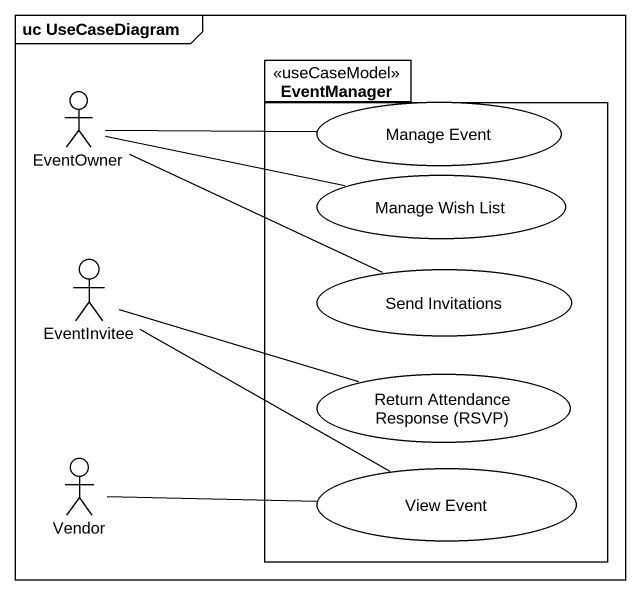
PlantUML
@startuml
mainframe uc UseCaseDiagram
package EventManager <<useCaseModel>> {
  usecase "Manage Event" as Manage_Event
  usecase "Manage Wish List" as Manage_Wish_List
  usecase "Send Invitations" as Send_Invitations
  usecase "Return Attendance Response (RSVP)" as Return_Attendance_Response
  usecase "View Event" as View_Event
}
actor EventOwner
actor EventInvitee
actor Vendor
EventOwner -right- Manage_Event
EventOwner -right- Manage_Wish_List
EventOwner -right- Send_Invitations
EventInvitee -right- Return_Attendance_Response
EventInvitee -right- View_Event
Vendor -right- View_Event
@enduml
